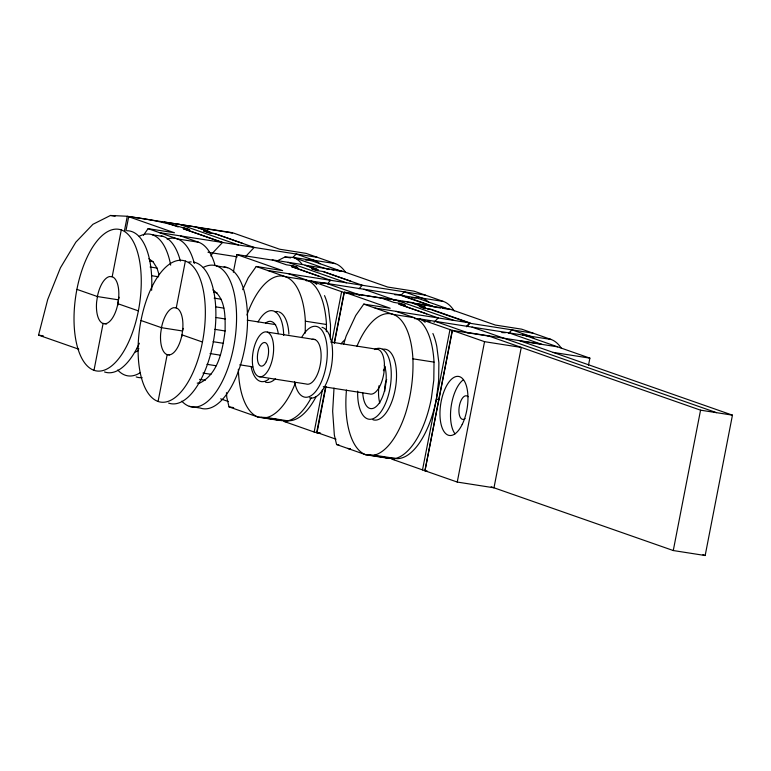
<?xml version="1.0" encoding="UTF-8"?>
<svg xmlns="http://www.w3.org/2000/svg" width="771" height="771" viewBox="0 0 771 771"><rect width="100%" height="100%" fill="white"/><g stroke="black" fill="none" stroke-linecap="round" stroke-linejoin="round"><path stroke-width="1.16" d="M197.222 383.1L199.467 383.206C218.453 374.099 222.568 349.841 225.093 330.961C225.228 317.054 225.961 298.522 212.873 289.935M305.21 333.188L305.355 321.189A71.693 32.131 -81.1 0 0 282.282 276.028A71.693 32.131 -81.1 0 0 246.913 315.04M326.374 331.684L326.47 324.485A71.693 32.131 -81.1 0 0 306.685 280.066L288.643 273.744M330.345 339.182L330.518 324.928L328.485 308.843A70.884 33.124 -78.3 0 0 324.533 295.63M356.973 346.189A71.693 32.131 -81.1 0 1 391.504 313.932A71.693 32.131 -81.1 0 1 412.909 358.823C413.545 377.212 411.049 395.581 405.623 413.15A71.693 32.131 -81.1 0 1 374.243 455.169L365.83 454.774L336.57 444.52L334.344 435.056L332.658 411.319L334.016 388.083M396.198 311.378L414.239 317.7A71.693 32.131 -81.1 0 1 434.025 362.119L433.794 380.122L431.317 398.655A71.693 32.131 -81.1 0 1 395.359 458.466L386.936 458.07L365.83 454.774A71.693 32.131 -81.1 0 1 346.458 390.059M394.791 458.427A70.961 31.804 -81.1 0 0 436.405 398.993L438.66 380.614L438.882 362.804L436.839 346.719A70.884 33.124 -78.3 0 0 432.897 333.506M117.722 305.422L118.368 300.96M181.802 336.57L182.737 329.256A23.901 10.707 -81.1 0 0 176.52 307.966L173.735 307.677A23.901 10.707 -81.1 0 0 161.592 327.097L160.686 333.265A23.901 10.707 -81.1 0 0 166.912 354.564L169.697 354.843A23.901 10.707 -81.1 0 0 181.84 335.433M93.995 370.311L103.102 323.444L106.62 323.993M112.171 276.789L121.278 229.931A71.693 32.131 -81.1 0 0 74.199 325.902A71.693 32.131 -81.1 0 0 127.427 344.521A71.693 32.131 -81.1 0 0 121.278 229.931M124.526 230.413L127.282 216.256L179.942 224.486L238.345 244.956M125.924 230.876L128.68 216.718C149.526 218.954 169.784 223.58 189.656 229.729L183.305 228.736L222.52 242.48L317.286 257.312M158.074 401.45L167.182 354.593L169.524 354.959M176.251 307.937L185.358 261.07A71.693 32.131 -81.1 0 0 138.279 357.05A71.693 32.131 -81.1 0 0 191.507 375.67A71.693 32.131 -81.1 0 0 185.358 261.07M233.353 272.24L236.793 254.546L273.512 260.29M336.031 439.21L317.045 432.55L325.988 386.55M334.479 342.902L344.348 292.18L381.067 297.924M484.545 341.678L521.263 347.422L493.98 487.802L457.251 482.058L484.545 341.678L419.289 318.847L414.528 318.625M588.504 365.223L589.882 358.139L524.829 335.356L419.289 318.847A70.884 33.124 -78.3 0 1 425.149 322.288M519.664 340.676L732.45 415.155L705.166 555.525L673.276 550.542L700.56 410.172L487.792 335.684M319.994 433.418L314.144 432.02L322.49 389.48M331.732 342.285L341.63 291.679L310.935 280.972L306.174 280.75M316.602 432.888L325.632 386.791M334.18 343.143L344.088 292.537L341.63 291.679M457.251 482.058L422.508 469.896L449.994 329.545M424.956 470.753L452.442 330.412M78.777 349.196L38.55 335.125L47.706 299.524L60.427 267.816L75.847 242.161L92.906 224.313L110.455 215.475L127.282 216.256M343.654 344.145L346.112 336.156L355.749 315.493L363.777 304.111L390.165 308.236L344.348 292.18M242.682 289.674L248.195 277.859L256.223 266.477L282.61 270.602L236.793 254.546M210.869 255.972L212.651 252.975L222.52 242.48L183.325 228.736M143.425 235.28L148.099 228.65L174.487 232.775L128.68 216.718M245.959 256.184L254.179 247.443L214.984 233.69L208.652 232.697L203.534 230.905L209.857 231.898L197.058 227.416L233.777 233.16L279.584 249.216L305.971 253.351L335.327 263.634A71.693 32.131 -81.1 0 1 345.427 272.153M327.347 283.805L330.634 280.307L291.438 266.564L297.77 267.556L292.652 265.764L286.301 264.771L272.23 259.837L303.89 264.8L317.98 269.725M359.007 288.768L362.293 285.27L323.097 271.517L316.765 270.534L311.648 268.732L317.97 269.734L305.171 265.243L341.89 270.997L387.697 287.053L414.085 291.178L443.441 301.471A71.693 32.131 -81.1 0 1 454.158 310.925M434.073 322.317L438.188 317.941L398.993 304.198L405.324 305.191L400.207 303.398L393.856 302.405L379.785 297.471L411.444 302.434L425.534 307.359L419.202 306.366L424.32 308.159L430.652 309.152L469.847 322.904L466.561 326.403M466.638 326.769L469.925 323.271L533.031 333.149M292.884 257.504L296.17 254.006L314.221 260.338L335.327 263.634M400.997 295.332L404.293 291.843L422.335 298.165L443.441 301.471M508.629 333.342L511.925 329.843L529.966 336.166L551.072 339.471L521.716 329.178L495.329 325.054L449.522 308.998L412.803 303.254M277.203 260.916L284.923 257.022L293.259 257.408L309.084 259.885L341.832 271.382L336.262 270.515M135.388 352.058L138.308 350.583M226.452 392.67L226.79 397.422L229.016 406.886L258.275 417.14L266.689 417.535L287.795 420.831A71.693 32.131 -81.1 0 0 311.147 397.923M238.355 369.242A71.693 32.131 -81.1 0 0 258.275 417.14L279.381 420.436L287.795 420.831M176.337 224.322L179.942 224.486M230.192 232.611L232.591 232.726L183.132 224.987M305.518 259.721L309.084 259.885A70.884 30.339 -83.8 0 1 310.964 260.714M320.813 283.179L326.769 283.449L359.72 294.985L356.375 294.455M320.987 283.188L326.943 283.468L400.814 295.023L432.483 306.106L407.088 302.136M394.868 294.753L400.814 295.023M411.955 297.654L416.716 297.876L449.464 309.373L442.776 308.323M427.982 320.996L430.363 321.102M501.863 332.552L505.429 332.715M522.449 335.25L524.829 335.356A70.884 30.339 -83.8 0 1 526.718 336.185M261.118 417.352L282.331 420.629M368.673 454.986L389.885 458.263M110.455 215.475L115.13 216.208M159.414 232.611L222.52 242.48M152.513 234.818L163.491 236.533M215.128 265.59A71.693 32.131 -81.1 0 0 198.571 242.239L177.455 238.933L148.099 228.65M284.923 257.022L290.58 257.909M326.22 268.944L329.564 269.465M331.8 269.811L334.026 270.168M207.977 252.242L237.275 256.83M267.537 270.438L425.399 295.139M216.593 265.956L227.57 267.682M306.685 280.066L285.578 276.77L256.223 266.477M326.769 283.449L310.935 280.972A70.884 33.124 -78.3 0 1 316.785 284.422M416.716 297.876L400.891 295.399L433.851 306.925L440.54 307.976M149.507 261.128L152.957 261.658L156.985 268.067L159.086 274.755M358.611 294.551L365.579 295.64M366.745 295.823L380.623 297.991M382.917 298.358L385.221 298.714M387.514 299.071L390.955 299.611M393.249 299.967L395.542 300.324L363.873 289.25M397.855 300.69L400.159 301.047M402.472 301.413L404.775 301.769M344.088 292.537L354.14 294.108M421.371 307.07L425.602 307.735L413.873 303.62M427.558 309.036L430.729 309.528M150.094 266.988L156.985 268.067M375.091 308.072L469.847 322.904M151.742 275.729L158.633 276.808M414.239 317.7L393.133 314.404L363.777 304.111M213.586 292.267L217.036 292.807M466.792 332.407L540.673 343.962M488.959 336.117L452.24 330.374L424.946 470.753L427.317 471.12M520.859 341.09L557.578 346.844M214.174 298.126L221.065 299.206M553.164 352.405L589.882 358.139M215.822 306.868L223.869 308.13M305.355 321.189L326.47 324.485M247.221 320.167L275.652 324.62M216.044 317.527L225.238 318.963M267.306 332.108A22.706 10.177 -81.1 0 1 269.252 368.393A22.706 10.177 -81.1 0 1 252.406 362.495A22.706 10.177 -81.1 0 1 267.306 332.108L314.799 339.539M330.74 342.035L378.127 349.446M412.909 358.823L434.025 362.119M214.752 329.342L225.093 330.961M700.56 410.172L732.45 415.155M182.611 330.99L161.505 327.694L140.987 320.514M213.095 341.698L223.436 343.317M210.04 353.561L220.381 355.18M136.64 348.396L138.934 348.752M239.762 364.808L252.792 366.851M38.55 335.125L43.301 335.867M206.946 364.317L216.14 365.753M258.671 376.566L306.164 383.987A22.706 10.177 -81.1 0 0 320.688 362.235A22.706 10.177 -81.1 0 0 312.139 339.413M323.28 386.666L369.482 393.894A22.706 10.177 -81.1 0 0 384.016 372.142A22.706 10.177 -81.1 0 0 375.458 349.321M202.956 373.048L211.003 374.301M199.573 379.361L205.317 380.257M229.016 406.886L233.68 407.608M189.309 406.336L200.287 408.052A71.693 32.131 -81.1 0 0 245.371 344.666A71.693 32.131 -81.1 0 0 224.053 266.92M286.08 421.737L283.853 421.38L314.144 432.02M317.045 432.55L320.591 433.109M336.57 444.52L338.903 444.877M347.692 448.414L350.034 448.78M347.894 448.481L350.236 448.857M374.243 455.169L395.359 458.466M390.627 457.801L392.208 459.256L394.444 459.603M325.083 268.549L293.259 257.408A70.961 31.804 -81.1 0 1 301.981 264.087M509.005 332.879L541.965 344.415M209.866 231.898L195.776 226.973L164.117 222.009L178.207 226.944M242.769 243.434L214.974 233.69L209.693 232.871L204.566 231.069M323.097 271.527L350.892 281.261M431.837 309.923L469.925 323.271M312.689 268.906L317.806 270.698M421.342 307.263L425.438 308.699M288.065 262.323L346.468 282.793M395.619 299.958L454.023 320.428M472.064 327.106L716.51 412.658M291.592 265.6L296.71 267.392M399.147 303.234L404.264 305.027M183.469 227.763L188.587 229.565M435.123 321.324L468.084 332.86M180.52 235.916L198.571 242.239M436.405 398.993L438.853 399.85M76.907 289.366L97.425 296.546L118.532 299.852L118.618 299.254A23.901 10.707 -81.1 0 1 119.071 297.24M117.847 303.697L138.366 310.867M181.927 334.836L202.436 342.016M702.901 554.735L705.166 555.525M491.175 486.809L673.276 550.542M220.66 398.838L228.476 401.575M274.9 418.865L279.381 420.436M383.572 456.895L386.936 458.07M291.419 266.564L319.155 276.288M398.973 304.198L426.71 313.922M392.208 459.256L422.508 469.896M148.793 258.786L152.957 261.658M139.223 236.302A71.693 32.131 -81.1 0 1 170.67 265.128M140.476 372.547A71.693 32.131 -81.1 0 1 117.741 370.022M161.168 235.926A71.693 32.131 -81.1 0 1 180.375 261.061M142.163 377.684A71.693 32.131 -81.1 0 1 136.207 376.913M127.099 230.76A71.693 32.131 -81.1 0 1 151.627 290.33M139.368 343.23A71.693 32.131 -81.1 0 1 104.548 371.959M203.303 267.441A71.693 32.131 -81.1 0 1 234.586 341.765A71.693 32.131 -81.1 0 1 181.821 401.161M193.588 262.121A71.693 32.131 -81.1 0 1 213.48 341.042A71.693 32.131 -81.1 0 1 168.627 403.098M188.722 262.092A71.693 32.131 -81.1 0 1 191.179 261.909M182.698 330.393A23.901 10.707 -81.1 0 1 183.151 328.388M382.349 349.34A35.852 16.066 -81.1 0 1 395.851 385.375A35.852 16.066 -81.1 0 1 372.904 419.723M374.436 349.552A35.852 16.066 -81.1 0 1 391.263 375.111A35.852 16.066 -81.1 0 1 373.81 418.383A35.852 16.066 -81.1 0 1 357.667 391.119M384.315 365.242A25.096 11.247 -81.1 0 1 378.397 404.206A25.096 11.247 -81.1 0 1 362.755 392.825M379.804 402.992A25.096 11.247 -81.1 0 1 378.995 385.751M383.36 370.735A25.096 11.247 -81.1 0 1 385.49 367.035M384.758 391.263A11.95 5.358 -81.1 0 1 386.705 379.467M341.023 343.905A29.876 13.386 -81.1 0 1 344.579 340.184M278.996 311.898A35.852 16.066 -81.1 0 1 288.894 334.103M275.392 378.821A35.852 16.066 -81.1 0 1 265.349 382.088M274.794 311.706A35.852 16.066 -81.1 0 1 277.984 311.619M258.044 321.96A35.852 16.066 -81.1 0 1 283.699 335.452M268.665 379.245A35.852 16.066 -81.1 0 1 251.201 367.179M265.658 323.01A25.096 11.247 -81.1 0 1 278.264 333.631M295.303 383.226A71.693 32.131 -81.1 0 1 266.689 417.535M167.114 239.106A71.693 32.131 -81.1 0 1 194.331 263.47M321.999 327.318A35.852 16.066 -81.1 0 1 331.366 366.639A35.852 16.066 -81.1 0 1 309.518 397.865M301.625 337.563A35.852 16.066 -81.1 0 1 325.391 337.669A35.852 16.066 -81.1 0 1 317.112 389.567A35.852 16.066 -81.1 0 1 294.58 381.712M525.234 335.346A71.693 32.131 -81.1 0 1 533.86 338.18M548.75 338.864A71.693 32.131 -81.1 0 1 561.172 347.991M316.129 396.593A70.961 31.804 -81.1 0 1 287.612 420.706M413.921 297.77A71.693 32.131 -81.1 0 1 428.965 302.454M305.798 259.943A71.693 32.131 -81.1 0 1 319.955 263.788M455.015 433.851A29.876 13.386 -81.1 0 1 451.218 406.009A29.876 13.386 -81.1 0 1 463.034 380.026M465.106 418.614A11.95 5.358 -81.1 0 1 459.14 407.339A11.95 5.358 -81.1 0 1 468.036 396.757M97.512 295.948L96.616 302.126A23.901 10.707 -81.1 0 0 102.832 323.415L105.617 323.704A23.901 10.707 -81.1 0 0 117.761 304.285L118.657 298.117A23.901 10.707 -81.1 0 0 112.441 276.818L109.655 276.538A23.901 10.707 -81.1 0 0 97.512 295.948M266.284 361.734A11.95 5.358 -81.1 0 0 265.263 342.632A11.95 5.358 -81.1 0 0 257.418 358.631A11.95 5.358 -81.1 0 0 266.284 361.734M462.205 424.445A29.876 13.386 -81.1 0 0 459.641 376.691A29.876 13.386 -81.1 0 0 440.029 416.687A29.876 13.386 -81.1 0 0 462.205 424.445"/></g></svg>
